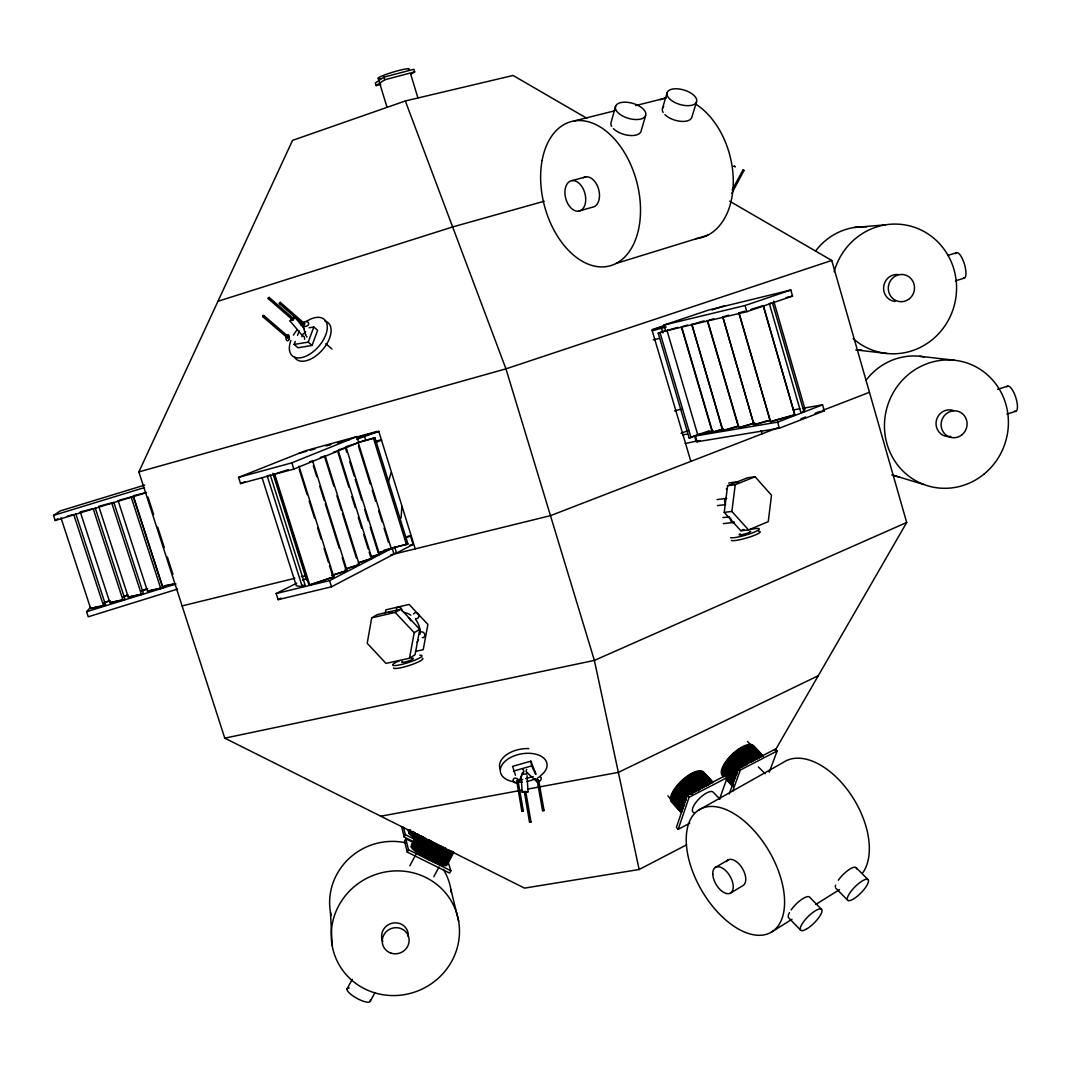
<?xml version="1.0" encoding="UTF-8"?>
<svg xmlns="http://www.w3.org/2000/svg" width="1071" height="1071" viewBox="0 0 1071 1071"><rect width="100%" height="100%" fill="white"/><g stroke="black" fill="none" stroke-linecap="round" stroke-linejoin="round"><path stroke-width="1.5" d="M401.103 518.069L401.866 506.382M724.237 512.366L727.597 485.765L747.424 477.813L755.109 476.756L771.481 495.217L768.255 521.657L748.522 529.917L740.837 530.747L724.237 512.366L731.881 511.456L748.522 529.917M731.881 511.456L735.242 484.721L755.109 476.756M371.704 617.847L367.206 643.283L385.988 663.404L409.497 658.237L415.066 654.742L419.765 629.306L400.835 609.158L377.447 614.58L371.704 617.847L395.186 612.411L400.835 609.158M385.306 612.987L385.868 609.841L409.122 604.432L427.905 624.433L423.219 649.682L415.454 651.409M409.497 658.237L414.196 632.68L419.765 629.306M517.909 780.21L523.304 810.841L522.568 811.363L521.805 811.015L516.664 780.679L517.574 780.143M521.805 811.015L523.304 810.841M529.502 822.019L530.988 821.832L529.502 822.019L524.295 791.764L525.741 791.71M537.401 780.036L538.432 779.916L538.285 780.625M542.569 810.64L544.055 810.452L542.569 810.64L537.187 780.384M615.651 106.069L611.18 122.067A15.65 7.858 16.2 0 0 611.675 126.365M645.612 115.561A15.73 7.805 16.2 0 1 620.658 114.825A15.73 7.805 16.2 0 1 625.571 102.187A15.73 7.805 16.2 0 1 645.612 115.561L640.98 131.519A15.65 7.858 16.2 0 1 629.065 135.415A15.65 7.858 16.2 0 1 613.415 128.64M662.521 108.291L667.179 92.534M388.331 481.883L391.076 472.726M696.552 101.839A15.409 7.497 16.8 0 1 672.334 101.049A15.409 7.497 16.8 0 1 676.658 88.786A15.409 7.497 16.8 0 1 696.552 101.839L691.732 117.542A15.329 7.551 16.8 0 1 680.313 121.291A15.329 7.551 16.8 0 1 664.917 114.664M719.645 798.832L727.222 777.546L725.415 775.605L687.274 795.311L676.39 827.361L678.171 829.315L689.764 823.211M678.171 829.315L689.081 797.279L727.222 777.546M803.933 411.706L772.378 302.718L769.339 303.602L800.894 412.563L803.933 411.706L804.91 408.881L773.717 301.098M729.231 793.959L738.508 768.121L775.364 749.098L777.171 750.985L769.219 772.178M732.644 791.308L740.315 770.036L777.171 750.985M295.261 341.421L294.15 344.434L298.006 347.754L312.076 345.451L317.632 330.337L313.803 326.976L309.117 327.78M294.15 344.434L308.22 342.118L313.803 326.976M297.51 335.397L299.184 330.885M744.907 311.152L738.816 312.946L770.531 421.84L794.856 414.972L763.382 305.596L751.012 309.372M770.531 421.84L739.03 312.719M686.498 844.872L639.146 869.505L524.522 888.113L224.776 738.16L138.855 471.909L292.557 140.368L405.32 100.969L513.076 75.465L586.801 118.265M518.699 781.776L523.612 771.776M754.024 424.919L722.738 316.735L754.024 424.919L770.089 420.381M414.437 842.074L404.142 836.973L405.36 834.684L403.526 827.281M414.678 843.198L405.789 838.794L404.57 841.096L407.261 852.128L449.606 873.066L450.851 870.71L448.147 862.168M407.261 852.128L408.506 849.772L405.789 838.794M409.818 865.783L415.776 854.725M347.058 988.921L352.265 979.255M433.795 876.721L439.003 867.055M370.325 1001.211L374.796 992.937M732.203 189.888L743.006 169.954L743.984 170.45L731.828 193.369M707.302 320.684L738.669 427.757L754.76 422.898M775.136 750.463L906.695 522.487L831.752 260.454L729.619 201.174M722.925 430.368L691.786 324.339L722.697 430.743L738.655 425.923M687.609 325.062L681.343 326.896L712.362 432.309L723.527 428.842M304.338 328.61L294.672 317.096L290.067 320.979L301.848 334.995M287.55 337.03L287.671 337.901L288.46 336.749M290.027 320.939L294.672 317.096M677.876 327.338L667.005 330.524L697.877 435.201L712.081 430.89M177.612 589.063L88.237 616.776L86.577 611.715L90.566 607.177M292.972 318.984L292.959 319.988M293.4 319.734L293.735 318.85L269.169 297.417L268.339 297.792L268.205 298.608L292.718 319.948M305.69 332.023L302.049 334.915M524.388 791.536L525.741 791.482L530.988 821.832M144.665 485.096L60.351 510.867L53.55 515.392L55.223 520.506L57.928 518.659M410.795 74.435L414.664 71.891L413.875 69.267L383.954 77.125L375.305 83.003L376.095 85.6L380.767 84.368M527.896 791.938L522.126 792.179L528.03 791.844L527.066 775.699M376.095 85.6L384.757 79.776L414.664 71.891M771.026 932.359A71.061 38.998 59.7 0 0 746.956 823.438A71.061 38.998 59.7 0 0 688.225 856.813A71.061 38.998 59.7 0 0 771.026 932.359L791.991 919.266M815.754 904.446L839.517 889.626M730.596 893.013L743.087 885.516A14.82 8.126 59.7 0 0 741.346 866.827A14.82 8.126 59.7 0 0 726.366 861.66M715.348 867.456L727.878 860.093M698.091 810.452L783.155 762.512A68.865 40.229 59 0 1 848.901 791.75A68.865 40.229 59 0 1 862.798 872.758M331.501 586.788L394.008 554.082L392.187 548.232L329.56 580.616L276.171 593.548L278.112 599.653L331.501 586.788L329.56 580.616M393.352 553.854L396.565 553.078L413.152 544.389L410.474 535.741L405.708 536.919M384.168 550.213L407.944 543.988L374.957 437.811L358.999 442.162M404.918 538.593L410.474 535.741M278.112 599.653L281.044 598.154M276.171 593.548L296.747 583.16M302.638 580.187L307.042 577.965M818.271 675.707L618.355 772.378L528.244 789.006M906.695 522.487L594.378 660.405L224.776 738.16M740.837 530.747L743.863 529.476M376.001 442.403L381.691 440.034M357.54 442.765L374.957 437.811M293.802 469.098L358.718 442.524L356.871 436.607L305.663 450.677L238.579 477.371L240.547 483.543L293.802 469.098L291.834 462.846L356.871 436.607M356.71 439.297L378.987 431.292M240.547 483.543L245.112 481.696M118.064 500.478L147.517 591.312L149.485 590.523M141.452 594.459L143.447 593.655L113.821 502.339L98.746 506.302L128.279 597.123L141.452 594.459L111.786 503.062M147.517 591.312L162.779 587.818L133.232 496.475L119.524 500.103M123.326 596.641L127.65 594.927M123.5 596.882L127.824 595.168M95.239 507.962L124.946 599.265L122.937 600.068L93.19 508.685L80.258 511.898L109.885 602.692L123.312 599.599M60.94 517.735L90.647 608.502L103.579 605.918L105.601 605.102L75.813 513.826M141.774 590.804L147.477 588.541M141.974 591.045L147.678 588.769M128.279 597.123L143.447 593.655M103.954 602.786L109.778 600.483M104.101 603.04L109.925 600.737M90.647 608.502L92.668 607.699M777.653 427.811L550.481 515.66L390.795 554.872M801.001 418.788L805.66 416.98M815.004 413.366L819.663 411.559M822.782 410.354L869.451 392.307M822.568 404.825L777.6 422.135L695.374 435.991L697.074 441.774L779.367 428.213L824.295 410.822L822.568 404.825L803.022 408.238M685.212 443.514L699.269 440.542M697.074 441.774L700.126 440.623M665.774 330.618L658.21 333.175L689.175 437.985L701.09 433.474M689.175 437.985L709.069 430.81M681.062 433.26L688.881 430.314M370.968 556.8L379.455 554.256L346.094 447.383L345.304 447.45L346.79 452.23M371.784 556.88L379.455 554.256M358.745 562.57L371.945 558.406L338.275 450.717L333.576 452.23M358.009 563.172L371.945 558.406M345.893 568.755L359.227 564.551L325.169 455.871L320.416 457.397M345.13 569.384L359.227 564.551M331.97 575.274L347.017 570.495L312.571 460.838L309.573 461.802M332.157 575.582L347.017 570.495M302.276 586.721L305.289 585.69L270.267 475.015L267.228 475.993L302.276 586.721L296.319 585.77L262.127 477.853M333.817 576.867L309.773 585.127L274.645 474.038L273.922 474.065L308.997 585.007L333.817 576.867L298.97 466.18M746.822 311.674L792.553 296.078L790.813 290.027L708.761 310.014L663.9 325.075L665.627 330.939L746.822 311.674L745.041 305.516L663.9 325.075M378.331 552.877L388.96 549.249M379.161 552.957L391.317 548.794L358.263 442.738L345.973 446.701M745.041 305.516L790.813 290.027M652.293 330.765L666.202 326.99M658.21 333.175L668.719 329.895M652.185 329.614L662.922 326.012M664.676 325.892L652.038 330.136L690.849 461.387M712.068 309.961L724.706 305.717M831.752 260.454L505.954 368.852L138.855 471.909M338.329 449.887L346.094 447.383M276.171 473.543L288.327 469.62M217.962 301.286L452.645 226.958L544.081 201.254M1006.874 414.116L1015.669 411.318M997.529 389.349L1007.798 386.109M955.533 280.816L964.395 278.085M86.577 611.715L175.979 584.003M616.267 263.386L707.77 235.192M947.621 255.487L956.483 252.756M304.472 323.857L304.164 325.075M53.55 515.392L143.782 487.8M55.223 520.506L145.428 492.914M691.518 324.567L704.142 320.872M708.895 320.216L713.688 318.823M722.497 316.962L728.534 315.195M578.434 211.188A15.65 9.907 74.9 0 0 582.356 187.318A15.65 9.907 74.9 0 0 565.167 189.179A15.65 9.907 74.9 0 0 578.434 211.188L592.156 207.279A15.57 9.934 75 0 0 598.515 188.911A15.57 9.934 75 0 0 583.441 177.706M535.995 774.079L530.828 761.173L512.634 766.341L515.446 775.243M513.424 771.08L531.671 765.912L535.607 774.266M697.877 435.201L713.38 430.823M712.362 432.309L723.3 429.217M722.697 430.743L738.455 426.285M738.669 427.757L754.573 423.259M754.225 424.544L768.657 420.475M770.705 421.465L794.99 414.611M519.649 780.357L522.675 779.501M525.687 778.644L533.251 776.515M356.549 437.075L377.099 431.439M298.929 453.368L306.908 451.186M310.108 450.302L314.901 448.99M326.079 445.924L330.872 444.612M337.258 442.859L342.051 441.533M345.25 440.663L350.043 439.351M356.429 437.597L378.799 431.452L415.227 548.794M238.579 477.371L291.834 462.846M572.101 180.611L585.904 176.862M376.644 441.011L381.383 439.712M674.529 410.889L680.969 409.216M574.337 120.916L614.66 110.822M635.639 105.574L666.296 97.903M146.513 492.459L133.273 495.766L162.618 586.533L174.506 584.11M67.339 516.142L73.738 514.549L103.579 605.918M393.552 547.535L407.944 543.988M409.979 545.166L413.152 544.389M182.097 605.905L294.86 578.286M301.299 576.707L306.132 575.515M786.114 297.631L792.553 296.078M653.323 339.815L659.508 338.369M164.586 585.757L174.975 583.628M150.957 590.215L162.779 587.818M109.885 602.692L122.937 600.068M94.288 607.377L105.601 605.102M521.55 774.226L526.905 773.998M380.794 816.209L521.684 790.211M793.25 409.939L799.756 408.801M682.669 434.906L687.395 434.103M821.029 411.371L824.295 410.822M728.628 482.981L738.374 481.642A3.026 2.343 82.2 0 0 736.781 482.606M727.597 485.765L735.242 484.721M717.035 499.581L726.754 498.336A3.039 2.37 82.7 0 0 724.732 500.318A3.039 2.37 82.7 0 0 725.509 503.598M717.53 505.606L725.629 504.588M722.898 517.601L729.391 516.838M723.394 523.612L733.14 522.514M854.042 227.494L885.382 224.856M304.874 323.857L280.334 302.397L279.491 302.772L279.37 303.602L303.91 325.035M390.473 548.727L391.317 548.794M919.654 356.268L954.181 360.204M855.756 349.882L887.016 353.497M308.997 585.007L309.773 585.127M302.29 585.221L305.289 585.69M892.223 474.948L923.59 484.427M744.117 170.57L743.033 169.981M268.205 298.608L269.169 297.417M279.37 303.602L280.334 302.397M288.394 336.669L263.707 315.423L262.877 315.784L262.743 316.614L287.43 337.86M262.743 316.614L263.787 315.503M405.36 834.684L415.642 839.784M408.506 849.772L450.851 870.71M308.22 342.118L312.076 345.451M325.852 343.671L331.956 348.999M526.611 772.311L536.919 781.669M758.402 766.97L765.122 773.69M856.157 867.711L868.153 879.733A14.485 4.257 -45.3 0 1 855.193 897.859A14.485 4.257 -45.3 0 1 850.334 892.277A14.485 4.257 -45.3 0 1 868.153 879.733M835.741 888.113L847.67 900.216M719.846 799.046L713.112 792.138A14.177 5.141 -44.7 0 0 698.078 799.85A14.177 5.141 -44.7 0 0 694.303 812.688M821.551 909.399L809.529 897.056A14.699 4.485 -44.8 0 0 801.51 899.533A14.699 4.485 -44.8 0 0 791.081 909.962M800.68 930.271L788.725 917.834A14.699 4.485 -44.8 0 1 789.434 912.612M747.558 741.52L750.637 744.76M738.508 768.121L740.315 770.036M395.186 612.411L414.196 632.68M687.274 795.311L689.081 797.279M667.902 795.9L670.955 799.261M405.32 100.969L505.954 368.852L594.378 660.405L639.146 869.505M148.039 497.185L153.635 514.508M157.691 527.106L164.305 547.576M167.357 557.027L172.94 574.351M131.224 497.185L160.797 588.608M272.864 473.315L306.641 580.134M324.888 457.518L333.898 486.247M336.896 495.833L341.395 510.198M342.399 513.384L356.415 558.085M313.308 465.644L316.802 476.756M319.787 486.274L324.272 500.559M325.276 503.745L339.226 548.178M342.225 557.696L345.719 568.808M299.211 469.379L307.163 494.655M309.158 500.974L314.62 518.337M317.605 527.816L321.086 538.86M324.071 548.339L328.543 562.556M329.533 565.716L333.014 576.76M394.744 547.227L396.565 553.078M358.45 445.978L370.271 483.918M372.253 490.237L375.693 501.308M378.652 510.787L382.106 521.858M384.074 528.177L388.505 542.408M349.775 461.788L354.26 476.126M355.251 479.313L361.717 500.023M364.702 509.582L368.183 520.734M370.178 527.106L378.13 552.596M337.981 452.364L348.865 487.158M351.837 496.649L355.291 507.721M358.263 517.213L361.717 528.284M363.698 534.603L368.156 548.834M369.147 552.007L370.62 556.746M373.511 438.4L406.552 544.711M364.702 437.102L365.613 440.061M383.954 77.125L384.757 79.776M378.157 78.21L386.926 106.913M410.621 73.899L417.877 97.809M694.53 435.924L696.23 441.707M661.57 328.556L662.855 332.92M660.044 332.746L691.036 437.678M681.638 326.668L712.603 431.934M761.16 430.622L762.097 433.822M707.556 320.457L738.414 425.789M763.195 305.811L794.856 414.972M777.6 422.135L779.367 428.213M302.665 324.687L305.824 335.531A3.052 2.41 -14.7 0 1 305.784 334.902M450.918 889.559L458.656 921.301A64.541 61.917 -23.7 0 1 372.654 992.174A64.541 61.917 -23.7 0 1 354.782 886.186A64.541 61.917 -23.7 0 1 458.656 921.301M401.598 826.571L404.142 836.973M538.633 780.09L544.055 810.452M530.828 761.173L531.671 765.912M521.175 776.033L522.126 792.179M330.497 912.465L332.144 945.573M758.67 531.283A15.088 2.182 -16.2 0 1 750.276 536.839A15.088 2.182 -16.2 0 1 731.426 540.44M750.704 529.395A15.088 2.169 -16.2 0 1 753.837 532.327A15.088 2.169 -16.2 0 1 730.583 537.588M750.142 531.189A6.038 0.87 -16.2 0 1 748.093 532.889A6.038 0.87 -16.2 0 1 740.677 534.884A6.038 0.87 -16.2 0 1 740.168 533.867M726.874 489.112A2.999 2.343 82.2 0 1 726.285 488.845M734.291 522.032A3.039 2.356 83.2 0 1 731.399 521.724A3.039 2.356 83.2 0 1 730.73 518.096M403.861 612.425A18.368 15.704 59.5 0 1 410.822 615.169M415.468 619.413A18.368 15.704 59.5 0 1 420.06 634.152M418.493 639.789A18.368 15.704 59.5 0 1 417.007 642.212M422.242 658.196A15.409 2.396 -17.7 0 1 410.568 665.037A15.409 2.396 -17.7 0 1 393.512 667.902M419.752 655.211A15.409 2.37 -17.7 0 1 415.066 660.097A15.409 2.37 -17.7 0 1 394.797 665.573A15.409 2.37 -17.7 0 1 399.617 660.66M411.692 658.304A6.158 0.951 -17.7 0 1 412.014 659.549A6.158 0.951 -17.7 0 1 404.128 662.173A6.158 0.951 -17.7 0 1 402.455 661.369M396.404 608.944A3.066 2.624 60.2 0 1 396.631 608.248M397.02 607.659A3.066 2.624 60.2 0 1 401.786 610.805M389.108 612.063A3.093 2.637 60.3 0 1 391.866 612.237M419.966 632.546A3.066 2.637 59 0 1 424.518 633.804A3.066 2.637 59 0 1 422.255 637.714M413.62 614.031A3.079 2.637 59.7 0 1 417.088 613.054A3.079 2.637 59.7 0 1 418.761 616.842A3.079 2.637 59.7 0 1 415.588 618.489M408.305 617.753A3.093 2.651 59.7 0 1 410.554 620.765M522.916 769.286A2.959 2.343 27 0 1 522.26 773.021M527.575 772.619A2.972 1.861 -48.6 0 1 526.196 770.785M526.383 770.129A2.972 1.861 -48.6 0 1 526.704 769.473M514.95 781.977A23.656 14.07 -10.3 0 1 503.316 763.114A23.656 14.07 -10.3 0 1 537.829 754.787A23.656 14.07 -10.3 0 1 540.266 775.873M535.46 778.684A23.656 14.07 -10.3 0 1 526.892 781.469M522.353 782.111A23.656 14.07 -10.3 0 1 517.842 782.205M500.385 769.527A23.602 14.084 -10.3 0 1 506.181 755.001A23.602 14.084 -10.3 0 1 528.82 748.589M307.082 336.99A3.052 2.41 -14.7 0 1 306.493 336.615M301.835 336.709A3.039 1.727 -85.8 0 1 303.762 336.307A3.039 1.727 -85.8 0 1 304.566 339.253M305.958 321.715A24.245 13.588 -48.7 0 1 327.284 328.007A24.245 13.588 -48.7 0 1 304.017 356.924A24.245 13.588 -48.7 0 1 290.897 340.431M293.414 335.169A24.245 13.588 -48.7 0 1 296.921 330.082M301.205 325.49A24.245 13.588 -48.7 0 1 303.535 323.482M324.955 321.072A24.205 13.602 -48.7 0 1 322.92 349.307A24.205 13.602 -48.7 0 1 294.525 357.085M663.136 112.455A15.329 7.551 16.8 0 1 663.699 106.618M660.258 99.737A72.105 48.503 75.6 0 1 664.796 98.171M695.534 103.994A72.105 48.503 75.6 0 1 733.287 181.535A72.105 48.503 75.6 0 1 695.641 238.686M950.767 436.406A13.441 12.852 -71.4 0 1 936.121 421.961A13.441 12.852 -71.4 0 1 953.766 410.675M1006.874 386.805A13.213 4.204 72.1 0 1 1015.87 397.769A13.213 4.204 72.1 0 1 1014.465 411.117M899.52 477.064A61.368 58.878 -71.6 0 1 892.089 475.002M865.984 380.379A61.368 58.878 -71.6 0 1 924.219 356.924M895.075 301.46A13.535 12.999 -78.9 0 1 883.669 286.626A13.535 12.999 -78.9 0 1 898.141 274.564M955.64 253.666A13.28 4.164 73.4 0 1 964.275 263.653A13.28 4.164 73.4 0 1 963.271 278.085M834.108 271.753A64.956 62.386 -78.9 0 1 919.976 229.502A64.956 62.386 -78.9 0 1 946.657 323.161A64.956 62.386 -78.9 0 1 853.132 338.57M861.954 350.177A61.797 59.494 -79.3 0 1 857.295 350.016M815.62 250.975A61.797 59.494 -79.3 0 1 866.546 226.851M448.99 860.669A20.416 3.628 28.1 0 1 429.98 855.368A20.416 3.628 28.1 0 1 413.205 841.9M448.521 861.553A20.416 3.641 28.1 0 1 427.168 854.993A20.416 3.641 28.1 0 1 414.249 842.529M450.543 855.301A19.265 3.374 28.1 0 1 432.644 850.24A19.265 3.374 28.1 0 1 416.793 837.576M450.596 857.617A20.416 3.588 28.1 0 1 429.27 851.017A20.416 3.588 28.1 0 1 416.324 838.606M452.176 854.631A20.416 3.561 28.1 0 1 430.863 848.004A20.416 3.561 28.1 0 1 417.904 835.634M452.792 853.467A20.416 3.548 28.1 0 1 431.479 846.826A20.416 3.548 28.1 0 1 418.507 834.47M449.525 859.652A20.416 3.615 28.1 0 1 428.172 853.078A20.416 3.615 28.1 0 1 415.253 840.641M449.579 857.121A19.265 3.387 28.1 0 1 431.667 852.074A19.265 3.387 28.1 0 1 415.829 839.396M449.847 857.135A19.265 3.387 28.1 0 1 432.135 851.204A19.265 3.387 28.1 0 1 416.003 839.383M450.061 858.634A20.416 3.601 28.1 0 1 431.064 853.319A20.416 3.601 28.1 0 1 414.29 839.865M445.081 858.915A19.265 3.4 28.1 0 1 428.895 851.914A19.265 3.4 28.1 0 1 415.896 842.716M446.794 865.368A20.416 3.668 28.1 0 1 439.284 864.19M437.932 863.695A20.416 3.668 28.1 0 1 431.559 860.923M430.381 860.348A20.416 3.668 28.1 0 1 410.929 846.545M447.517 863.44A20.416 3.655 28.1 0 1 426.151 856.894A20.416 3.655 28.1 0 1 413.259 844.417M451.065 856.746A20.416 3.588 28.1 0 1 429.725 850.133A20.416 3.588 28.1 0 1 416.78 837.736M451.56 855.796A20.416 3.574 28.1 0 1 430.234 849.169A20.416 3.574 28.1 0 1 417.288 836.786M446.42 861.338A19.265 3.427 28.1 0 1 427.811 853.962A19.265 3.427 28.1 0 1 413.928 843.319M447.303 861.954A19.265 3.427 28.1 0 1 427.356 854.845A19.265 3.427 28.1 0 1 413.741 843.319M447.986 862.57A20.416 3.641 28.1 0 1 428.962 857.282A20.416 3.641 28.1 0 1 412.201 843.787M446.768 862.972A19.265 3.441 28.1 0 1 429.029 857.068A19.265 3.441 28.1 0 1 412.924 845.206M451.775 852.971A19.265 3.347 28.1 0 1 433.889 847.884A19.265 3.347 28.1 0 1 418.025 835.246M447.209 854.886A19.265 3.36 28.1 0 1 431.037 847.857A19.265 3.36 28.1 0 1 418.025 838.687M448.508 859.156A19.265 3.414 28.1 0 1 430.582 854.136A19.265 3.414 28.1 0 1 414.745 841.431M448.374 852.69A19.265 3.333 28.1 0 1 425.334 841.485M424.17 840.681A19.265 3.333 28.1 0 1 421.184 838.406M453.328 852.449A20.416 3.534 28.1 0 1 434.371 847.067A20.416 3.534 28.1 0 1 417.556 833.68M452.872 851.472A20.416 3.521 28.1 0 1 437.919 846.077A20.416 3.521 28.1 0 1 421.492 835.902M444.947 864.123A19.265 3.454 28.1 0 1 424.17 855.515A19.265 3.454 28.1 0 1 412.75 845.22M446.513 862.931A19.265 3.454 28.1 0 1 446.299 863.842M453.743 852.221A20.416 3.521 28.1 0 1 437.37 847.094A20.416 3.521 28.1 0 1 418.828 834.911M446.018 848.419A20.416 3.508 28.1 0 1 429.176 839.905M449.539 850.494A19.265 3.32 28.1 0 1 423.232 836.933M452.738 851.673A19.265 3.333 28.1 0 1 439.512 847.897A19.265 3.333 28.1 0 1 421.8 837.241M382.802 941.57A13.454 12.906 -23.7 0 1 392.762 923.068A13.454 12.906 -23.7 0 1 408.265 936.67M370.218 1000.06A13.173 3.722 28.7 0 1 356.014 997.864A13.173 3.722 28.7 0 1 349.226 987.971M443.407 869.451A61.408 59.052 -23.3 0 1 451.346 892.612M331.113 915.491A61.408 59.052 -23.3 0 1 406.23 842.944M413.741 837.455A19.84 3.454 28.1 0 1 408.64 833.158M414.236 836.518A19.84 3.441 28.1 0 1 410.019 829.704M415.668 833.8A19.84 3.414 28 0 1 412.616 831.484M416.324 833.974A18.716 3.226 28 0 1 413.446 831.779M415.869 834.831A18.716 3.24 28 0 1 412.991 832.636M417.717 836.344A19.84 3.427 28 0 1 410.113 830.373M417.195 837.335A19.84 3.441 28 0 1 408.694 829.918M415.347 835.822A18.716 3.24 28 0 1 409.684 830.4M414.892 836.679A18.716 3.253 28.1 0 1 409.524 830.44M672.735 801.228A20.603 8.046 -43.1 0 1 680.487 784.186A20.603 8.046 -43.1 0 1 699.872 772.539M677.1 804.254A20.644 8.006 -43.1 0 1 689.296 785.806A20.644 8.006 -43.1 0 1 707.248 778.296M679.924 810.64A21.889 8.461 -43.1 0 1 688.559 789.073A21.889 8.461 -43.1 0 1 711.291 780.705M678.318 808.859A21.875 8.474 -43.1 0 1 686.939 787.292A21.875 8.474 -43.1 0 1 709.671 778.965M681.263 812.447A21.915 8.434 -43.1 0 1 685.949 798.645M689.563 794.401A21.915 8.434 -43.1 0 1 712.75 782.419M680.647 809.93A20.67 7.979 -43.1 0 1 688.466 792.901A20.67 7.979 -43.1 0 1 707.877 781.174M677.983 805.231A20.657 7.992 -43.1 0 1 686.283 790.518A20.657 7.992 -43.1 0 1 702.415 779.407M705.682 778.818A20.657 7.992 -43.1 0 1 708.145 779.26M676.658 807.039A21.862 8.501 -43.1 0 1 685.253 785.471A21.862 8.501 -43.1 0 1 707.998 777.158M673.472 803.531A21.848 8.528 -43.1 0 1 682.026 781.95A21.848 8.528 -43.1 0 1 704.772 773.677M672.695 802.674A21.835 8.541 -43.1 0 1 683.352 779.179A21.835 8.541 -43.1 0 1 704.45 775.35M675.935 804.749A20.63 8.019 -43.1 0 1 685.614 785.806A20.63 8.019 -43.1 0 1 705.575 776.488M681.41 810.72A21.929 8.434 -43.1 0 1 685.842 800.439M691.237 794.106A21.929 8.434 -43.1 0 1 710.823 782.673M681.37 812.22A21.902 8.448 -43.1 0 1 690.019 790.652A21.902 8.448 -43.1 0 1 712.75 782.272M676.818 800.184A20.644 8.006 -43.1 0 1 682.709 790.559M685.427 787.6A20.644 8.006 -43.1 0 1 695.414 779.822M696.779 779.072A20.644 8.006 -43.1 0 1 700.621 777.479M703.888 776.877A20.644 8.006 -43.1 0 1 706.351 777.332M698.078 790.933A21.942 8.421 -43.1 0 1 700.327 789.287M701.438 788.551A21.942 8.421 -43.1 0 1 703.66 787.198M704.745 786.623A21.942 8.421 -43.1 0 1 708.828 784.896M691.638 794.387A20.684 7.952 -43.1 0 1 706.86 784.2M681.718 809.328A20.684 7.966 -43.1 0 1 685.654 799.957M690.032 794.615A20.684 7.966 -43.1 0 1 711.907 783.316M679.215 808.351A20.657 7.992 -43.1 0 1 685.239 793.29A20.657 7.992 -43.1 0 1 703.152 780.197M706.418 779.608A20.657 7.992 -43.1 0 1 708.882 780.049M677.434 807.895A21.875 8.488 -43.1 0 1 686.042 786.315A21.875 8.488 -43.1 0 1 708.774 778.001M679.201 809.837A21.889 8.474 -43.1 0 1 687.823 788.269A21.889 8.474 -43.1 0 1 710.568 779.929M680.487 811.59A21.915 8.448 -43.1 0 1 690.808 791.509A21.915 8.448 -43.1 0 1 711.961 781.576M674.235 804.375A21.848 8.514 -43.1 0 1 682.803 782.794A21.848 8.514 -43.1 0 1 705.548 774.52M683.218 801.724A20.67 7.966 -43.1 0 1 701.545 784.24M702.871 783.597A20.67 7.966 -43.1 0 1 705.401 782.633M676.805 794.695A20.63 8.019 -43.1 0 1 679.429 790.733M681.036 788.725A20.63 8.019 -43.1 0 1 685.721 783.892M687.769 782.138A20.63 8.019 -43.1 0 1 690.929 779.768M692.335 778.845A20.63 8.019 -43.1 0 1 698.948 775.658M674.288 802.929A20.617 8.033 -43.1 0 1 683.941 783.972A20.617 8.033 -43.1 0 1 703.901 774.694M675.788 806.075A21.862 8.501 -43.1 0 1 686.471 782.58A21.862 8.501 -43.1 0 1 707.57 778.711M675.011 805.218A21.848 8.514 -43.1 0 1 683.579 783.637A21.848 8.514 -43.1 0 1 706.325 775.364M680.594 811.363A21.902 8.461 -43.1 0 1 689.229 789.796A21.902 8.461 -43.1 0 1 711.974 781.428M673.592 796.65A20.617 8.033 -43.1 0 1 675.252 792.995M676.029 791.697A20.617 8.033 -43.1 0 1 696.15 774.4M697.382 773.972A20.617 8.033 -43.1 0 1 700.648 773.382M679.991 803.665A20.657 7.979 -43.1 0 1 703.821 780.933M672.053 794.95A20.603 8.059 -43.1 0 1 676.31 787.332M677.086 786.328A20.603 8.059 -43.1 0 1 695.815 772.285M682.2 811.577A21.929 8.421 -43.1 0 1 684.623 804.441M695.199 792.005A21.929 8.421 -43.1 0 1 710.542 783.624M703.794 786.676A20.697 7.952 -43.1 0 1 707.65 785.056M838.285 880.228A14.432 4.338 -45.3 0 1 849.838 869.117A14.432 4.338 -45.3 0 1 856.546 868.902M835.313 886.949A14.432 4.338 -45.3 0 1 835.621 885.155M723.38 774.387A20.242 7.792 -43.7 0 1 733.207 755.577A20.242 7.792 -43.7 0 1 752.444 746.661M728.253 779.594A20.269 7.738 -43.7 0 1 738.12 760.785A20.269 7.738 -43.7 0 1 757.371 751.815M730.462 783.624A21.5 8.193 -43.7 0 1 739.418 762.177A21.5 8.193 -43.7 0 1 761.267 754.225M728.856 781.897A21.487 8.207 -43.7 0 1 739.86 758.563A21.487 8.207 -43.7 0 1 759.982 755.042M733.448 786.824A21.527 8.166 -43.7 0 1 740.476 767.372A21.527 8.166 -43.7 0 1 762.86 755.818M730.931 780.531A20.295 7.711 -43.7 0 1 743.18 762.271A20.295 7.711 -43.7 0 1 760.45 755.055M729.431 775.109A20.282 7.738 -43.7 0 1 740.985 759.955A20.282 7.738 -43.7 0 1 755.952 752.257M725.254 776.127A21.474 8.22 -43.7 0 1 740.329 755.028A21.474 8.22 -43.7 0 1 757.96 750.771M722.47 775.176A21.447 8.26 -43.7 0 1 734.947 753.355A21.447 8.26 -43.7 0 1 754.734 747.371M723.22 775.873A21.447 8.26 -43.7 0 1 732.095 754.412A21.447 8.26 -43.7 0 1 753.957 746.554M726.192 775.471A20.269 7.765 -43.7 0 1 738.401 757.224A20.269 7.765 -43.7 0 1 755.684 750.061M737.558 772.285A21.527 8.153 -43.7 0 0 732.618 786.034A21.514 8.166 -43.7 0 1 739.686 766.541A21.514 8.166 -43.7 0 1 762.07 755.001M742.109 767.09A21.527 8.153 -43.7 0 1 763.529 756.528M731.895 785.163A21.514 8.18 -43.7 0 1 740.878 763.717A21.514 8.18 -43.7 0 1 762.726 755.751M751.039 762.365A21.54 8.14 -43.7 0 1 753.93 760.53M755.323 759.767A21.54 8.14 -43.7 0 1 759.245 758.121M733.849 779.822A20.309 7.698 -43.7 0 1 734.88 777.452M735.563 776.194A20.309 7.698 -43.7 0 1 737.236 773.597M743.461 766.434A20.309 7.698 -43.7 0 1 757.277 757.465M732.859 784.534A20.309 7.698 -43.7 0 1 737.531 771.562M740.891 767.612A20.309 7.698 -43.7 0 1 762.03 756.702M729.86 781.321A20.282 7.725 -43.7 0 1 739.753 762.512A20.282 7.725 -43.7 0 1 758.991 753.529M730.476 781.415A21.487 8.22 -43.7 0 1 726.446 779.434M726.031 776.957A21.487 8.22 -43.7 0 1 741.119 755.858A21.487 8.22 -43.7 0 1 758.75 751.588M729.739 782.847A21.5 8.193 -43.7 0 1 738.695 761.401A21.5 8.193 -43.7 0 1 760.53 753.462M723.246 776.006A21.46 8.247 -43.7 0 1 737.865 752.444A21.46 8.247 -43.7 0 1 755.858 750.717M732.39 778.269A20.309 7.711 -43.7 0 1 734.117 774.641M734.893 773.356A20.309 7.711 -43.7 0 1 755.818 755.925M724.532 773.704A20.255 7.778 -43.7 0 1 734.76 757.237A20.255 7.778 -43.7 0 1 751.695 747.799M724.371 775.176A21.474 8.233 -43.7 0 1 739.432 754.091A21.474 8.233 -43.7 0 1 757.077 749.834M724.023 776.836A21.46 8.233 -43.7 0 1 736.513 755.015A21.46 8.233 -43.7 0 1 756.287 749.017M733.622 784.789A21.5 8.193 -43.7 0 1 738.12 764.868A21.5 8.193 -43.7 0 1 761.936 754.935M726.138 766.14A20.242 7.778 -43.7 0 1 732.109 758.295M733.033 757.344A20.242 7.778 -43.7 0 1 739.03 752.177M740.048 751.454A20.242 7.778 -43.7 0 1 747.786 747.504M729.364 769.58A20.269 7.751 -43.7 0 1 731.024 766.983M731.988 765.658A20.269 7.751 -43.7 0 1 739.204 758.04M743.301 754.881A20.269 7.751 -43.7 0 1 751.039 750.905M730.837 776.609A20.295 7.725 -43.7 0 1 754.238 754.279M722.885 768.121A20.229 7.792 -43.7 0 1 745.041 746.259M733.113 783.383A21.54 8.153 -43.7 0 1 735.549 777.278M746.018 765.029A21.54 8.153 -43.7 0 1 760.865 756.902M725.991 771.441A20.255 7.765 -43.7 0 1 732.778 760.919M733.662 759.955A20.255 7.765 -43.7 0 1 740.597 753.837M741.614 753.1A20.255 7.765 -43.7 0 1 745.657 750.677M750.316 762.284A20.322 7.684 -43.7 0 1 756.889 758.696M380.085 78.504A16.185 1.673 -16.7 0 1 392.053 72.4A16.185 1.673 -16.7 0 1 408.506 69.762M733.983 166.112L735.094 166.728L733.983 166.112M538.485 781.884A2.985 1.861 -48.6 0 0 541.163 777.573A2.985 1.861 -48.6 0 0 537.026 778.818A2.985 1.861 -48.6 0 0 538.485 781.884M513.437 781.428A2.985 2.356 27 0 0 518.404 782.312A2.985 2.356 27 0 0 515.981 778.202A2.985 2.356 27 0 0 513.437 781.428M304.633 326.374A3.079 2.423 -14.6 0 0 308.635 323.241A3.079 2.423 -14.6 0 0 303.695 322.277A3.079 2.423 -14.6 0 0 304.633 326.374M288.996 339.453A3.052 1.714 -85.8 0 0 287.938 334.688A3.052 1.714 -85.8 0 0 286.037 339.052A3.052 1.714 -85.8 0 0 288.996 339.453M542.113 160.355A74.689 47.686 75 0 0 604.339 266.813A74.689 47.686 75 0 0 625.303 153.983A74.689 47.686 75 0 0 542.113 160.355M962.119 434.665A13.535 12.946 -71.4 0 0 958.973 411.652A13.535 12.946 -71.4 0 0 941.235 426.512A13.535 12.946 -71.4 0 0 962.119 434.665M984.423 473.77A64.501 61.703 -71.3 0 0 969.857 364.033A64.501 61.703 -71.3 0 0 885.021 434.531A64.501 61.703 -71.3 0 0 984.423 473.77M909.507 298.662A13.642 13.093 -78.9 0 0 906.28 275.367A13.642 13.093 -78.9 0 0 888.421 290.214A13.642 13.093 -78.9 0 0 909.507 298.662M390.942 953.123A13.548 12.986 -23.8 0 0 408.948 938.196A13.548 12.986 -23.8 0 0 387.126 930.9A13.548 12.986 -23.8 0 0 390.942 953.123M712.764 874.164A14.887 8.086 59.8 0 0 728.548 893.683A14.887 8.086 59.8 0 0 727.691 872.798A14.887 8.086 59.8 0 0 712.764 874.164M805.914 929.374A14.753 4.404 -44.9 0 0 822.006 910.564A14.753 4.404 -44.9 0 0 805.365 919.52A14.753 4.404 -44.9 0 0 805.914 929.374"/></g></svg>
